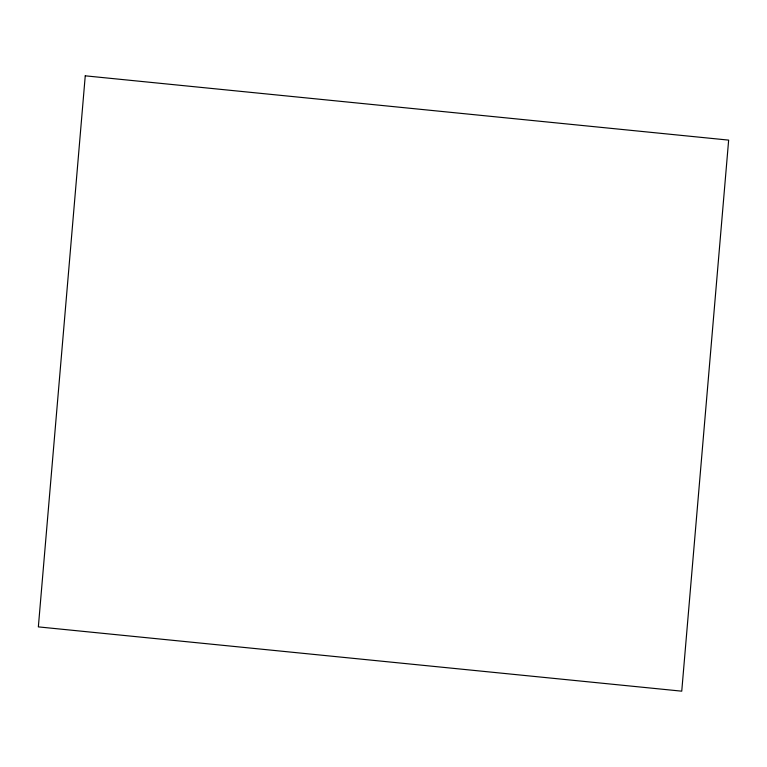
<?xml version="1.0" encoding="UTF-8"?>
<svg xmlns="http://www.w3.org/2000/svg" width="767" height="767" viewBox="0 0 767 767"><rect width="100%" height="100%" fill="white"/><g stroke="black" fill="none" stroke-linecap="round" stroke-linejoin="round"><path stroke-width="1.15" d="M85.252 75.828L38.35 626.888L681.748 691.172L728.65 140.112L85.252 75.828"/></g></svg>
